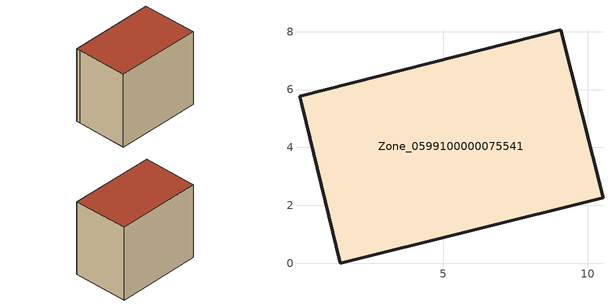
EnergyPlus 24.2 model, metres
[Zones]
Zone_0599100000075541
 floor ground (C_G): 0.03,5.76 9.07,8.06 10.52,2.26 1.44,0 0.12,5.42 z0
 wall outside (C_F): 10.52,2.26 9.07,8.06 0.03,5.76 0.12,5.42 1.44,0 10.52,2.26 z0:8.23
 roof outside (C_R): 9.07,8.06 0.03,5.76 0.12,5.42 1.44,0 10.52,2.26 z8.23
[BUILDING]
Pand.0599100000075541: North Axis=0; Terrain=City; Loads Convergence Tolerance Value=0.04; Temperature Convergence Tolerance Value=0.4; Solar Distribution=FullExterior; Maximum Number of Warmup Days=25; Minimum Number of Warmup Days=1
[Site:Location]
Rotterdam.The.Hague.AP_ZH_NLD Design_Conditions: Latitude=51.96; Longitude=4.45; Time Zone=1; Elevation=-4.5
[SITE:GROUNDTEMPERATURE:BUILDINGSURFACE]
18, 18, 18, 18, 18, 18, 18, 18, 18, 18, 18, 18
[MATERIAL] Thermal Absorptance=0.9; Solar Absorptance=0.7; Visible Absorptance=0.7
Name | Roughness | Thickness | Conductivity | Density | Specific Heat
G.TI.1965-1974 | MediumSmooth | 0.15 | 0.882353 | 540 | 1210
F.TI.1965-1974 | Rough | 0.3 | 0.697674 | 1920 | 840
R.TI.1965-1974 | MediumRough | 0.2 | 0.232558 | 1500 | 1000
[CONSTRUCTION]
C_G: G.TI.1965-1974
C_F: F.TI.1965-1974
C_R: R.TI.1965-1974
[ZONE]
Zone_0599100000075541: Type=1; Multiplier=1; Ceiling Height=Autocalculate; Volume=Autocalculate; Floor Area=autocalculate; Part of Total Floor Area=Yes
[ZONEINFILTRATION:DESIGNFLOWRATE]
Infil_Zone_0599100000075541: Zone or ZoneList or Space or SpaceList=Zone_0599100000075541; Schedule=AlwaysOn; Design Flow Rate Calculation Method=Flow/Area; Flow Rate per Floor Area=0.003; Constant Term Coefficient=1; Temperature Term Coefficient=0; Velocity Term Coefficient=0; Velocity Squared Term Coefficient=0
[HVACTEMPLATE:ZONE:IDEALLOADSAIRSYSTEM]
Zone_0599100000075541: Maximum Heating Supply Air Temperature=50; Minimum Cooling Supply Air Temperature=13; Maximum Heating Supply Air Humidity Ratio=0.0156; Minimum Cooling Supply Air Humidity Ratio=0.0077; Heating Limit=NoLimit; Cooling Limit=NoLimit; Dehumidification Control Type=ConstantSensibleHeatRatio; Cooling Sensible Heat Ratio=0.7; Dehumidification Setpoint=60; Humidification Control Type=None; Humidification Setpoint=30; Outdoor Air Method=None; Outdoor Air Flow Rate per Person=0.00944; Outdoor Air Flow Rate per Zone Floor Area=0; Outdoor Air Flow Rate per Zone=0; Demand Controlled Ventilation Type=None; Outdoor Air Economizer Type=NoEconomizer; Heat Recovery Type=None; Sensible Heat Recovery Effectiveness=0.7; Latent Heat Recovery Effectiveness=0.65
[ZONECONTROL:THERMOSTAT]
ThermostatControl_Zone_0599100000075541: Zone or ZoneList=Zone_0599100000075541; Control Type Schedule=DualSetpointControlType; Control 1=Thermostat_Zone_0599100000075541; Temperature Difference Between Cutout And Setpoint=0
[THERMOSTATSETPOINT:DUALSETPOINT]
Thermostat_Zone_0599100000075541: Heating Setpoint Temperature Schedule=HeatingSetpoint_Zone_0599100000075541; Cooling Setpoint Temperature Schedule=CoolingSetpoint_Zone_0599100000075541
[SCHEDULE:COMPACT]
HeatingSetpoint_Zone_0599100000075541: Through: 12/31, For: AllDays, Until: 24:00, 21
CoolingSetpoint_Zone_0599100000075541: Through: 12/31, For: AllDays, Until: 24:00, 24
DualSetpointControlType: Through: 12/31, For: AllDays, Until: 24:00, 4
AlwaysOn: Through: 12/31, For: AllDays, Until: 24:00, 1
